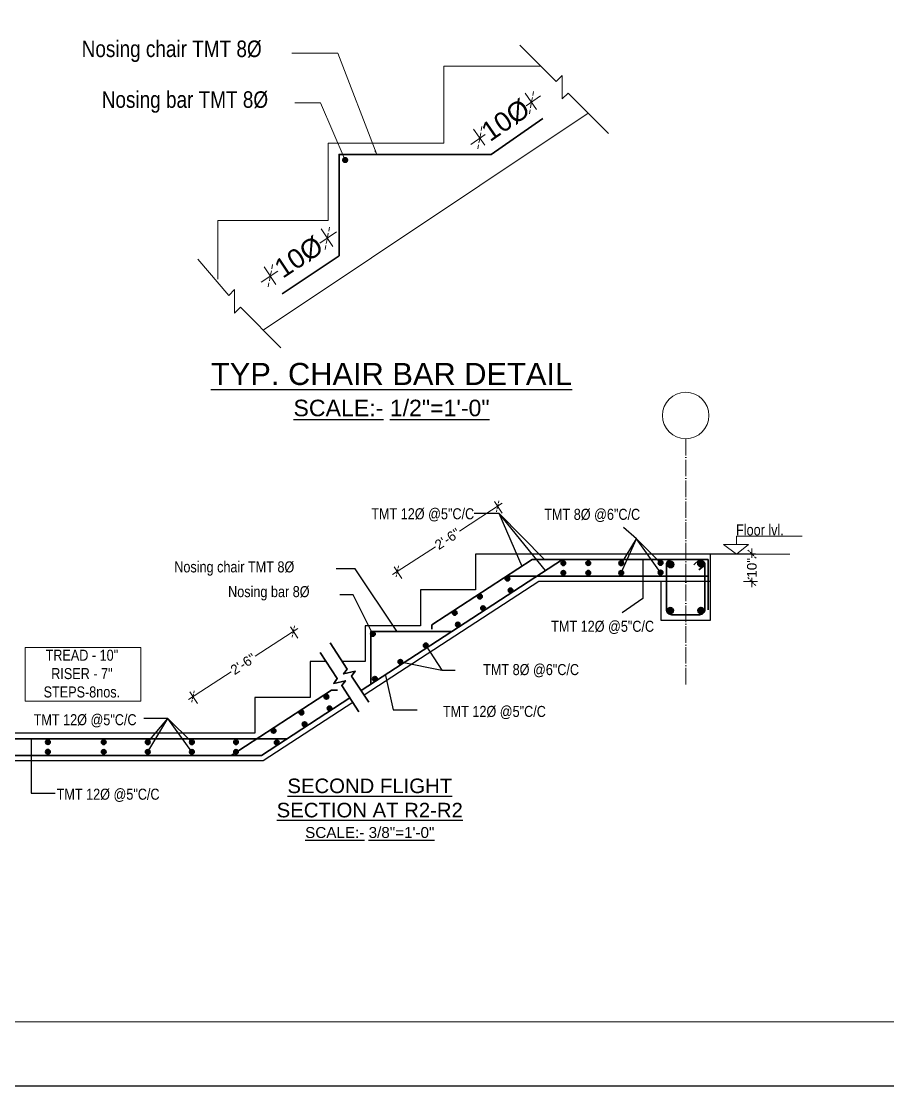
# Model space of a CAD drawing. Header units: inches. Extents: x -412 to 2766, y -9590 to -2111.
# Drawn here: x 345 to 974, y -9590 to -8818 of the extents above; entities that cross this region are included whole.
import ezdxf

# ---------------------------------------------------------------- set-up
doc = ezdxf.new("R2010")
doc.units = ezdxf.units.IN
doc.header["$LTSCALE"] = 0.5
doc.header["$MEASUREMENT"] = 0
doc.header["$PDMODE"] = 66
doc.linetypes.add('ACAD_ISO04W100', pattern=[30, 24, -3, 0, -3])
doc.linetypes.add('HIDDENX2', pattern=[0.75, 0.5, -0.25])
for name, color, linetype, lineweight in [('#BEAM', 2, 'Continuous', 20), ('#CENTERLINE', 252, 'ACAD_ISO04W100', 9), ('#DIMENSION', 5, 'ACAD_ISO04W100', 9), ('#REBAR', 4, 'Continuous', 35), ('#TEXT', 3, 'Continuous', 15), ('15 EXT BAR DIMENSION', 130, 'Continuous', 15), ('ELE1', 3, 'Continuous', 9), ('Profile ele', 4, 'Continuous', 25), ('st_reinforcement', 22, 'Continuous', 30), ('st_text', 163, 'Continuous', 18)]:
    doc.layers.add(name, color=color, linetype=linetype, lineweight=lineweight)
doc.layers.add('st_title', color=3, linetype='Continuous')
doc.styles.add('arial', font='arial.ttf')
doc.styles.add('ordinary', font='ARIALN.TTF')
doc.styles.add('Romans', font='romans.shx')
doc.styles.get("Standard").update_dxf_attribs({"font": 'arial.ttf'})
doc.dimstyles.new('#1_4', dxfattribs={"dimtxt": 7, "dimasz": 6, "dimexe": 4, "dimexo": 4, "dimgap": 1, "dimtad": 0, "dimdec": 0, "dimlfac": 0.5, "dimzin": 0, "dimdsep": 46, "dimlunit": 4, "dimtxsty": 'Standard', "dimblk": 'OBLIQUE', "dimcen": 6, "dimdle": 4, "dimclrd": 5, "dimclre": 5, "dimclrt": 7, "dimadec": 0, "dimazin": 0, "dimtfac": 1, "dimtdec": 0, "dimtix": 1, "dimtofl": 0, "dimtmove": 1, "dimatfit": 0, "dimfxl": 6, "dimfxlon": 1, "dimtolj": 1, "dimtzin": 0, "dimlwd": 9, "dimlwe": 9, "dimarcsym": 0})
doc.dimstyles.new('96', dxfattribs={"dimscale": 8, "dimtxt": 1.2, "dimasz": 0.5, "dimexe": 0.5, "dimexo": 0.5, "dimgap": 0.5, "dimtad": 1, "dimdec": 0, "dimzin": 11, "dimdsep": 46, "dimlunit": 4, "dimtxsty": 'ordinary', "dimblk": 'OBLIQUE', "dimcen": 0.09, "dimclrt": 7, "dimadec": 1, "dimazin": 0, "dimtfac": 1, "dimtdec": 0, "dimtix": 1, "dimtmove": 2, "dimatfit": 3, "dimldrblk": 'leader', "dimfxl": 0.5, "dimfxlon": 1, "dimtolj": 1, "dimtzin": 0, "dimarcsym": 0})
doc.dimstyles.new('D-1', dxfattribs={"dimtxt": 1.25, "dimasz": 1, "dimexe": 1, "dimexo": 1, "dimgap": 0.5, "dimtad": 1, "dimdec": 1, "dimzin": 3, "dimdsep": 46, "dimlunit": 4, "dimtxsty": 'Romans', "dimblk": 'ARCHTICK', "dimcen": 0.09, "dimdle": 1, "dimclrd": 256, "dimclre": 256, "dimclrt": 256, "dimadec": 0, "dimazin": 0, "dimtfac": 1, "dimtdec": 1, "dimtix": 1, "dimtmove": 1, "dimatfit": 3, "dimldrblk": 'Lea', "dimfxl": 6, "dimfxlon": 1, "dimtolj": 1, "dimtzin": 0, "dimarcsym": 0})
doc.dimstyles.new('D-2', dxfattribs={"dimtxt": 3, "dimasz": 2, "dimexe": 2, "dimexo": 2, "dimgap": 1, "dimtad": 1, "dimdec": 0, "dimzin": 3, "dimdsep": 46, "dimlunit": 4, "dimtxsty": 'Romans', "dimcen": 0.09, "dimclrd": 256, "dimclre": 256, "dimclrt": 256, "dimadec": 0, "dimazin": 0, "dimtfac": 1, "dimtdec": 0, "dimtix": 1, "dimtmove": 1, "dimatfit": 3, "dimfxl": 1, "dimtolj": 1, "dimtzin": 0, "dimarcsym": 0})

# ---------------------------------------------------------------- blocks, each defined once
blk = doc.blocks.new('_Oblique')
at = {"color": 0, "linetype": 'ByBlock', "lineweight": -2}
blk.add_line((-0.5, -0.5), (0.5, 0.5), dxfattribs=at)
blk = doc.blocks.new('*D943')
at = {"layer": '#DIMENSION', "color": 5, "linetype": 'Continuous', "lineweight": 9, "transparency": 16777216}
for p, q in [((68231.22, -49501.37), (68225.12, -49505.44)), ((68229.94, -49506.66), (68225.67, -49500.26)), ((68209.26, -49520.45), (68204.99, -49514.05)), ((68203.88, -49519.6), (68209.98, -49515.53))]:
    blk.add_line(p, q, dxfattribs=at)
at = {"layer": 'Defpoints', "color": 0, "linetype": 'HIDDENX2', "transparency": 16777216}
for p in [(68227.89, -49503.59), (68232.16, -49509.99), (68211.48, -49523.78)]:
    blk.add_point(p, dxfattribs=at)
at = {"layer": '#DIMENSION', "color": 5, "linetype": 'HIDDENX2', "lineweight": 9, "transparency": 16777216, "xscale": 6, "yscale": 6, "zscale": 6}
for p, rotation in [((68227.89, -49503.59), 33.69006752657515), ((68207.21, -49517.38), 213.6900675265751)]:
    blk.add_blockref('_Oblique', p, dxfattribs=dict(at, rotation=rotation))
at = {"layer": '#DIMENSION', "color": 7, "linetype": 'HIDDENX2', "transparency": 16777216, "insert": (68217.55, -49510.49), "char_height": 7, "attachment_point": 5, "rotation": 33.6901}
blk.add_mtext('\\A1;10%%C', dxfattribs=at)
blk = doc.blocks.new('*D942')
at = {"layer": '#DIMENSION', "color": 5, "linetype": 'Continuous', "lineweight": 9, "transparency": 16777216}
for p, q in [((68303.76, -49456.96), (68299.67, -49451.06)), ((68305.23, -49452.07), (68300.05, -49455.66)), ((68285.02, -49469.95), (68280.93, -49464.05)), ((68279.92, -49469.61), (68285.1, -49466.02))]:
    blk.add_line(p, q, dxfattribs=at)
at = {"layer": 'Defpoints', "color": 0, "linetype": 'HIDDENX2', "transparency": 16777216}
for p in [(68301.95, -49454.35), (68306.03, -49460.25), (68287.3, -49473.23)]:
    blk.add_point(p, dxfattribs=at)
at = {"layer": '#DIMENSION', "color": 5, "linetype": 'HIDDENX2', "lineweight": 9, "transparency": 16777216, "xscale": 6, "yscale": 6, "zscale": 6}
for p, rotation in [((68301.95, -49454.35), 34.7245020026725), ((68283.21, -49467.33), 214.7245020026725)]:
    blk.add_blockref('_Oblique', p, dxfattribs=dict(at, rotation=rotation))
at = {"layer": '#DIMENSION', "color": 7, "linetype": 'HIDDENX2', "transparency": 16777216, "insert": (68292.58, -49460.84), "char_height": 7, "attachment_point": 5, "rotation": 34.7245}
blk.add_mtext('\\A1;10%%C', dxfattribs=at)
blk = doc.blocks.new('_ArchTick')
at = {"color": 0, "linetype": 'ByBlock', "const_width": 0.15}
blk.add_lwpolyline([(-0.5, -0.5), (0.5, 0.5)], dxfattribs=at)
blk = doc.blocks.new('Lea')
blk.add_solid([(-1.46, 0.31), (-1.46, -0.35), (0, -0.01)])
blk = doc.blocks.new('leader')
blk.add_solid([(-1.34, 0.32), (0, 0), (-1.34, -0.32)])
blk = doc.blocks.new('*D957')
at = {"layer": '#DIMENSION', "color": 5, "linetype": 'Continuous', "lineweight": 9, "transparency": 16777216}
for p, q in [((49003.99, -53422.2), (49003.99, -53428.87)), ((48997.99, -53426.2), (49007.99, -53426.2)), ((48997.99, -53446.2), (49007.99, -53446.2)), ((49003.99, -53450.2), (49003.99, -53443.53))]:
    blk.add_line(p, q, dxfattribs=at)
at = {"layer": 'Defpoints', "color": 0, "linetype": 'HIDDENX2', "transparency": 16777216}
for p in [(48974.57, -53426.2), (48974.57, -53446.2), (49003.99, -53446.2)]:
    blk.add_point(p, dxfattribs=at)
at = {"layer": '#DIMENSION', "color": 5, "linetype": 'HIDDENX2', "lineweight": 9, "transparency": 16777216, "xscale": 6, "yscale": 6, "zscale": 6}
for p, rotation in [((49003.99, -53426.2), 90), ((49003.99, -53446.2), 270)]:
    blk.add_blockref('_Oblique', p, dxfattribs=dict(at, rotation=rotation))
at = {"layer": '#DIMENSION', "color": 7, "linetype": 'HIDDENX2', "transparency": 16777216, "insert": (49003.99, -53436.2), "char_height": 7, "attachment_point": 5, "rotation": 90}
blk.add_mtext('\\A1;10"', dxfattribs=at)
blk = doc.blocks.new('*D958')
at = {"layer": '#DIMENSION', "color": 5, "linetype": 'Continuous', "lineweight": 9, "transparency": 16777216}
for p, q in [((48822.87, -53389.38), (48791.89, -53409.51)), ((48822.78, -53396.59), (48817.33, -53388.2)), ((48743.34, -53441.07), (48774.32, -53420.93)), ((48749.96, -53443.92), (48744.51, -53435.54))]:
    blk.add_line(p, q, dxfattribs=at)
at = {"layer": 'Defpoints', "color": 0, "linetype": 'HIDDENX2', "transparency": 16777216}
for p in [(48819.51, -53391.56), (48844.63, -53430.2), (48771.81, -53477.53)]:
    blk.add_point(p, dxfattribs=at)
at = {"layer": '#DIMENSION', "color": 5, "linetype": 'HIDDENX2', "lineweight": 9, "transparency": 16777216, "xscale": 6, "yscale": 6, "zscale": 6}
for p, rotation in [((48819.51, -53391.56), 33.0238675555262), ((48746.69, -53438.89), 213.0238675555262)]:
    blk.add_blockref('_Oblique', p, dxfattribs=dict(at, rotation=rotation))
at = {"layer": '#DIMENSION', "color": 7, "linetype": 'HIDDENX2', "transparency": 16777216, "insert": (48783.1, -53415.22), "char_height": 7, "attachment_point": 5, "rotation": 33.02387}
blk.add_mtext('\\A1;2\'-6"', dxfattribs=at)
blk = doc.blocks.new('*D959')
at = {"layer": '#DIMENSION', "color": 5, "linetype": 'Continuous', "lineweight": 9, "transparency": 16777216}
for p, q in [((48674.57, -53487.29), (48669.12, -53478.91)), ((48674.65, -53480.08), (48643.67, -53500.22)), ((48595.12, -53531.77), (48626.1, -53511.64)), ((48601.75, -53534.63), (48596.3, -53526.24))]:
    blk.add_line(p, q, dxfattribs=at)
at = {"layer": 'Defpoints', "color": 0, "linetype": 'HIDDENX2', "transparency": 16777216}
for p in [(48671.3, -53482.26), (48698.99, -53524.87), (48626.17, -53572.2)]:
    blk.add_point(p, dxfattribs=at)
at = {"layer": '#DIMENSION', "color": 5, "linetype": 'HIDDENX2', "lineweight": 9, "transparency": 16777216, "xscale": 6, "yscale": 6, "zscale": 6}
for p, rotation in [((48671.3, -53482.26), 33.0238675555262), ((48598.48, -53529.59), 213.0238675555262)]:
    blk.add_blockref('_Oblique', p, dxfattribs=dict(at, rotation=rotation))
at = {"layer": '#DIMENSION', "color": 7, "linetype": 'HIDDENX2', "transparency": 16777216, "insert": (48634.89, -53505.93), "char_height": 7, "attachment_point": 5, "rotation": 33.02387}
blk.add_mtext('\\A1;2\'-6"', dxfattribs=at)
blk = doc.blocks.new('A$C51C25634')
at = {"layer": '#BEAM', "ltscale": 0.2}
blk.add_line((185.2, 114.71), (67.32, 36.12), dxfattribs=at)
for points in [[(132.83, 103.83), (132.83, 131.83), (168.08, 131.83)], [(90.83, 75.83), (90.83, 103.83), (132.83, 103.83)], [(50.83, 54.6), (50.83, 75.83), (90.83, 75.83)]]:
    blk.add_lwpolyline(points, dxfattribs=at)
at = {"layer": '#REBAR'}
blk.add_lwpolyline([(74.14, 49.28), (94.83, 63.07), (94.83, 99.83), (149.96, 99.83), (168.7, 112.82)], dxfattribs=at)
at = {"layer": '#TEXT', "ltscale": 0.2}
for points in [[(192.58, 107.33), (177.87, 122.04), (175.75, 119.92), (175.75, 128.4), (173.63, 126.28), (160.44, 139.46)], [(73.72, 29.71), (59.01, 44.42), (56.89, 42.3), (56.89, 50.79), (54.77, 48.67), (43.58, 61.85)]]:
    blk.add_lwpolyline(points, dxfattribs=at)
at = {"layer": 'st_reinforcement', "const_width": 1.12}
blk.add_lwpolyline([(96.46, 97.76, -1), (97.59, 97.76, -1)], format="xyb", close=True, dxfattribs=at)
at = {"layer": '#TEXT', "char_height": 6, "attachment_point": 5, "style": 'ordinary'}
for s, insert, width in [('Nosing chair TMT 8%%C ', (34.1, 137.2), 92.2102), ('Nosing bar TMT 8%%C ', (38.9, 118.79), 79.5214)]:
    blk.add_mtext(s, dxfattribs=dict(at, insert=insert, width=width))
at = {"layer": 'st_title', "insert": (113.85, 24.2), "char_height": 16, "width": 204.7329, "attachment_point": 2, "style": 'arial'}
blk.add_mtext('{\\H0.5x;\\LTYP. CHAIR BAR DETAIL\\P\\fArial CE|b0|i0|c238|p34;\\H0.75x;SCALE\\fArial CE|b0|i0|c0|p34;:\\fArial CE|b0|i0|c238|p34;-\\fArial CE|b0|i0|c0|p34; 1\\fArial CE|b0|i0|c238|p34;/\\fArial CE|b0|i0|c0|p34;2\\fArial CE|b0|i0|c238|p34;"=1\'-0"}', dxfattribs=at)
at = {"layer": '#DIMENSION', "linetype": 'HIDDENX2'}
for p1, p2, distance, picture, middle in [((149.96, 99.83), (168.7, 112.82), 7.18, '*D942', (155.24, 112.22)), ((74.14, 49.28), (94.83, 63.07), 7.69, '*D943', (80.22, 62.58))]:
    dim = blk.add_aligned_dim(p1=p1, p2=p2, distance=distance, text='10%%C', dimstyle='#1_4', dxfattribs=at)
    dim.commit()
    dim.dimension.update_dxf_attribs({"geometry": picture, "text_midpoint": middle, "insert": (-68137.33, 49573.06)})
at = {"layer": '#TEXT'}
blk.add_leader([(108.46, 99.83), (94.32, 136.47), (77.66, 136.47)], dimstyle='D-1', dxfattribs=at)
blk.add_leader([(97.02, 97.76), (88.12, 118.49), (78.77, 118.49)], dimstyle='D-1', override={"dimldrblk": 'DotBlank'}, dxfattribs=at)
blk = doc.blocks.new('stair section')
at = {"layer": '#REBAR'}
h = blk.add_hatch(color=256, dxfattribs=at)
h.paths.add_polyline_path([(48868.87, -53432.88), (48865.52, -53432.88, -1)])
h.paths.add_polyline_path([(48865.52, -53432.88), (48868.87, -53432.88, -1)])
h = blk.add_hatch(color=256, dxfattribs=at)
h.paths.add_polyline_path([(48886.99, -53432.79), (48883.64, -53432.79, -1)])
h.paths.add_polyline_path([(48883.64, -53432.79), (48886.99, -53432.79, -1)])
h = blk.add_hatch(color=256, dxfattribs=at)
h.paths.add_polyline_path([(48910.87, -53432.88), (48907.52, -53432.88, -1)])
h.paths.add_polyline_path([(48907.52, -53432.88), (48910.87, -53432.88, -1)])
h = blk.add_hatch(color=256, dxfattribs=at)
h.paths.add_polyline_path([(48939.4, -53432.63), (48936.04, -53432.63, -1)])
h.paths.add_polyline_path([(48936.04, -53432.63), (48939.4, -53432.63, -1)])
h = blk.add_hatch(color=256, dxfattribs=at)
h.paths.add_polyline_path([(48947.32, -53433.76), (48942.74, -53433.76, -1)])
h.paths.add_polyline_path([(48942.74, -53433.76), (48947.32, -53433.76, -1)])
h = blk.add_hatch(color=256, dxfattribs=at)
h.paths.add_polyline_path([(48969.29, -53433.16), (48964.71, -53433.16, -1)])
h.paths.add_polyline_path([(48964.71, -53433.16), (48969.29, -53433.16, -1)])
h = blk.add_hatch(color=256, dxfattribs=at)
h.paths.add_polyline_path([(48966.14, -53432.57), (48968.93, -53432.57, 1)])
h.paths.add_polyline_path([(48968.93, -53432.57), (48966.14, -53432.57, 1)])
h = blk.add_hatch(color=256, dxfattribs=at)
h.paths.add_polyline_path([(48868.87, -53439.84), (48865.52, -53439.84, -1)])
h.paths.add_polyline_path([(48865.52, -53439.84), (48868.87, -53439.84, -1)])
h = blk.add_hatch(color=256, dxfattribs=at)
h.paths.add_polyline_path([(48886.99, -53439.75), (48883.64, -53439.75, -1)])
h.paths.add_polyline_path([(48883.64, -53439.75), (48886.99, -53439.75, -1)])
h = blk.add_hatch(color=256, dxfattribs=at)
h.paths.add_polyline_path([(48910.87, -53439.84), (48907.52, -53439.84, -1)])
h.paths.add_polyline_path([(48907.52, -53439.84), (48910.87, -53439.84, -1)])
h = blk.add_hatch(color=256, dxfattribs=at)
h.paths.add_polyline_path([(48939.4, -53439.59), (48936.04, -53439.59, -1)])
h.paths.add_polyline_path([(48936.04, -53439.59), (48939.4, -53439.59, -1)])
h = blk.add_hatch(color=256, dxfattribs=at)
h.paths.add_polyline_path([(48828.28, -53444.06), (48824.93, -53444.06, -1)])
h.paths.add_polyline_path([(48824.93, -53444.06), (48828.28, -53444.06, -1)])
h = blk.add_hatch(color=256, dxfattribs=at)
h.paths.add_polyline_path([(48808.32, -53457.04), (48804.96, -53457.04, -1)])
h.paths.add_polyline_path([(48804.96, -53457.04), (48808.32, -53457.04, -1)])
h = blk.add_hatch(color=256, dxfattribs=at)
h.paths.add_polyline_path([(48830.57, -53452.51), (48827.21, -53452.51, -1)])
h.paths.add_polyline_path([(48827.21, -53452.51), (48830.57, -53452.51, -1)])
h = blk.add_hatch(color=256, dxfattribs=at)
h.paths.add_polyline_path([(48790.04, -53468.92), (48786.69, -53468.92, -1)])
h.paths.add_polyline_path([(48786.69, -53468.92), (48790.04, -53468.92, -1)])
h = blk.add_hatch(color=256, dxfattribs=at)
h.paths.add_polyline_path([(48810.6, -53465.48), (48807.25, -53465.48, -1)])
h.paths.add_polyline_path([(48807.25, -53465.48), (48810.6, -53465.48, -1)])
h = blk.add_hatch(color=256, dxfattribs=at)
h.paths.add_polyline_path([(48947.06, -53467.26), (48942.49, -53467.26, -1)])
h.paths.add_polyline_path([(48942.49, -53467.26), (48947.06, -53467.26, -1)])
h = blk.add_hatch(color=256, dxfattribs=at)
h.paths.add_polyline_path([(48945.7, -53467.5), (48942.9, -53467.5, 1)])
h.paths.add_polyline_path([(48942.9, -53467.5), (48945.7, -53467.5, 1)])
h = blk.add_hatch(color=256, dxfattribs=at)
h.paths.add_polyline_path([(48969.3, -53467.2), (48964.73, -53467.2, -1)])
h.paths.add_polyline_path([(48964.73, -53467.2), (48969.3, -53467.2, -1)])
h = blk.add_hatch(color=256, dxfattribs=at)
h.paths.add_polyline_path([(48966.14, -53467.5), (48968.93, -53467.5, -1)])
h.paths.add_polyline_path([(48968.93, -53467.5), (48966.14, -53467.5, -1)])
h = blk.add_hatch(color=256, dxfattribs=at)
h.paths.add_polyline_path([(48792.33, -53477.36), (48788.97, -53477.36, -1)])
h.paths.add_polyline_path([(48788.97, -53477.36), (48792.33, -53477.36, -1)])
h = blk.add_hatch(color=256, dxfattribs=at)
h.paths.add_polyline_path([(48730.75, -53484.19), (48727.4, -53484.19, -1)])
h.paths.add_polyline_path([(48727.4, -53484.19), (48730.75, -53484.19, -1)])
h = blk.add_hatch(color=256, dxfattribs=at)
h.paths.add_polyline_path([(48769.04, -53492.5), (48765.68, -53492.5, -1)])
h.paths.add_polyline_path([(48765.68, -53492.5), (48769.04, -53492.5, -1)])
h = blk.add_hatch(color=256, dxfattribs=at)
h.paths.add_polyline_path([(48750.62, -53504.47), (48747.26, -53504.47, -1)])
h.paths.add_polyline_path([(48747.26, -53504.47), (48750.62, -53504.47, -1)])
h = blk.add_hatch(color=256, dxfattribs=at)
h.paths.add_polyline_path([(48732.18, -53516.68), (48728.82, -53516.68, -1)])
h.paths.add_polyline_path([(48728.82, -53516.68), (48732.18, -53516.68, -1)])
h = blk.add_hatch(color=256, dxfattribs=at)
h.paths.add_polyline_path([(48696.94, -53529.66), (48693.59, -53529.66, -1)])
h.paths.add_polyline_path([(48693.59, -53529.66), (48696.94, -53529.66, -1)])
h = blk.add_hatch(color=256, dxfattribs=at)
h.paths.add_polyline_path([(48678.84, -53541.2), (48675.49, -53541.2, -1)])
h.paths.add_polyline_path([(48675.49, -53541.2), (48678.84, -53541.2, -1)])
h = blk.add_hatch(color=256, dxfattribs=at)
h.paths.add_polyline_path([(48699.23, -53538.11), (48695.88, -53538.11, -1)])
h.paths.add_polyline_path([(48695.88, -53538.11), (48699.23, -53538.11, -1)])
h = blk.add_hatch(color=256, dxfattribs=at)
h.paths.add_polyline_path([(48681.13, -53549.64), (48677.78, -53549.64, -1)])
h.paths.add_polyline_path([(48677.78, -53549.64), (48681.13, -53549.64, -1)])
h = blk.add_hatch(color=256, dxfattribs=at)
h.paths.add_polyline_path([(48658.67, -53554.38), (48655.32, -53554.38, -1)])
h.paths.add_polyline_path([(48655.32, -53554.38), (48658.67, -53554.38, -1)])
h = blk.add_hatch(color=256, dxfattribs=at)
h.paths.add_polyline_path([(48494.93, -53562.63), (48491.58, -53562.63, -1)])
h.paths.add_polyline_path([(48491.58, -53562.63), (48494.93, -53562.63, -1)])
h = blk.add_hatch(color=256, dxfattribs=at)
h.paths.add_polyline_path([(48535.38, -53562.71), (48532.03, -53562.71, -1)])
h.paths.add_polyline_path([(48532.03, -53562.71), (48535.38, -53562.71, -1)])
h = blk.add_hatch(color=256, dxfattribs=at)
h.paths.add_polyline_path([(48567.38, -53562.71), (48564.03, -53562.71, -1)])
h.paths.add_polyline_path([(48564.03, -53562.71), (48567.38, -53562.71, -1)])
h = blk.add_hatch(color=256, dxfattribs=at)
h.paths.add_polyline_path([(48599.38, -53562.71), (48596.03, -53562.71, -1)])
h.paths.add_polyline_path([(48596.03, -53562.71), (48599.38, -53562.71, -1)])
h = blk.add_hatch(color=256, dxfattribs=at)
h.paths.add_polyline_path([(48631.38, -53562.71), (48628.03, -53562.71, -1)])
h.paths.add_polyline_path([(48628.03, -53562.71), (48631.38, -53562.71, -1)])
h = blk.add_hatch(color=256, dxfattribs=at)
h.paths.add_polyline_path([(48660.95, -53562.83), (48657.6, -53562.83, -1)])
h.paths.add_polyline_path([(48657.6, -53562.83), (48660.95, -53562.83, -1)])
h = blk.add_hatch(color=256, dxfattribs=at)
h.paths.add_polyline_path([(48494.93, -53569.59), (48491.58, -53569.59, -1)])
h.paths.add_polyline_path([(48491.58, -53569.59), (48494.93, -53569.59, -1)])
h = blk.add_hatch(color=256, dxfattribs=at)
h.paths.add_polyline_path([(48535.38, -53569.67), (48532.03, -53569.67, -1)])
h.paths.add_polyline_path([(48532.03, -53569.67), (48535.38, -53569.67, -1)])
h = blk.add_hatch(color=256, dxfattribs=at)
h.paths.add_polyline_path([(48567.38, -53569.67), (48564.03, -53569.67, -1)])
h.paths.add_polyline_path([(48564.03, -53569.67), (48567.38, -53569.67, -1)])
h = blk.add_hatch(color=256, dxfattribs=at)
h.paths.add_polyline_path([(48599.38, -53569.67), (48596.03, -53569.67, -1)])
h.paths.add_polyline_path([(48596.03, -53569.67), (48599.38, -53569.67, -1)])
h = blk.add_hatch(color=256, dxfattribs=at)
h.paths.add_polyline_path([(48631.38, -53569.67), (48628.03, -53569.67, -1)])
h.paths.add_polyline_path([(48628.03, -53569.67), (48631.38, -53569.67, -1)])
at = {"layer": '#CENTERLINE'}
blk.add_line((48955.95, -53520.79), (48955.95, -53342.59), dxfattribs=at)
at = {"layer": '#REBAR'}
for p, q in [((48866.65, -53430.2), (48720.47, -53525.22)), ((48844.63, -53430.2), (48771.81, -53477.53)), ((48972.23, -53430.2), (48844.63, -53430.2)), ((48965.92, -53430.2), (48961.81, -53433.95)), ((48972.23, -53430.2), (48972.23, -53466.69)), ((48969.92, -53434.2), (48965.4, -53437.57)), ((48972.23, -53442.2), (48826.17, -53442.2)), ((48771.81, -53477.53), (48771.81, -53480.56)), ((48698.99, -53524.87), (48626.17, -53572.2)), ((48698.99, -53524.87), (48703.35, -53524.87)), ((48712.31, -53530.52), (48648.19, -53572.2)), ((48666.65, -53560.2), (48394.62, -53560.2)), ((48648.19, -53572.2), (48394.62, -53572.2))]:
    blk.add_line(p, q, dxfattribs=at)
blk.add_lwpolyline([(48965.92, -53430.2), (48945.92, -53430.2, 0.414214), (48941.92, -53434.2), (48941.92, -53466.2, 0.414214), (48945.92, -53470.2), (48965.92, -53470.2, 0.414214), (48969.92, -53466.2), (48969.92, -53434.2, 0.414214)], format="xyb", close=True, dxfattribs=at)
blk.add_lwpolyline([(48786.31, -53482.42), (48727.45, -53482.42), (48727.45, -53482.42), (48727.45, -53520.68)], dxfattribs=at)
at = {"layer": '#REBAR', "linetype": 'Continuous', "ltscale": 2}
for points in [[(48697.96, -53490.6), (48710.33, -53509.63), (48707.7, -53513.13), (48716.24, -53511.15), (48713.6, -53514.66), (48725.97, -53533.69)], [(48690.85, -53497.49), (48703.21, -53516.52), (48700.58, -53520.03), (48709.12, -53518.05), (48706.48, -53521.55), (48718.85, -53540.58)]]:
    blk.add_lwpolyline(points, dxfattribs=at)
at = {"layer": '#REBAR'}
for centre, radius in [((48867.2, -53432.88), 1.68), ((48885.31, -53432.79), 1.68), ((48909.2, -53432.88), 1.68), ((48937.72, -53432.63), 1.68), ((48945.03, -53433.76), 2.29), ((48967, -53433.16), 2.29), ((48867.2, -53439.84), 1.68), ((48885.31, -53439.75), 1.68), ((48909.2, -53439.84), 1.68), ((48937.72, -53439.59), 1.68), ((48826.6, -53444.06), 1.68), ((48806.64, -53457.04), 1.68), ((48828.89, -53452.51), 1.68), ((48788.36, -53468.92), 1.68), ((48808.92, -53465.48), 1.68), ((48944.77, -53467.26), 2.29), ((48944.3, -53467.5), 1.4), ((48967.02, -53467.2), 2.29), ((48967.54, -53467.5), 1.4), ((48790.65, -53477.36), 1.68), ((48729.07, -53484.19), 1.68), ((48767.36, -53492.5), 1.68), ((48748.94, -53504.47), 1.68), ((48730.5, -53516.68), 1.68), ((48695.27, -53529.66), 1.68), ((48677.17, -53541.2), 1.68), ((48697.55, -53538.11), 1.68), ((48679.45, -53549.64), 1.68), ((48656.99, -53554.38), 1.68), ((48493.25, -53562.63), 1.68), ((48533.7, -53562.71), 1.68), ((48565.7, -53562.71), 1.68), ((48597.7, -53562.71), 1.68), ((48629.7, -53562.71), 1.68), ((48659.28, -53562.83), 1.68), ((48493.25, -53569.59), 1.68), ((48533.7, -53569.67), 1.68), ((48565.7, -53569.67), 1.68), ((48597.7, -53569.67), 1.68), ((48629.7, -53569.67), 1.68)]:
    blk.add_circle(centre, radius, dxfattribs=at)
at = {"layer": '#TEXT'}
blk.add_lwpolyline([(48992.84, -53419.39), (48992.84, -53413.2), (49040.41, -53413.2)], dxfattribs=at)
for points in [[(48992.84, -53426.2), (49001.52, -53419.39), (48983.48, -53419.39)], [(48560.56, -53494.02), (48476.77, -53494.02), (48476.77, -53532.86), (48560.56, -53532.86)]]:
    blk.add_lwpolyline(points, close=True, dxfattribs=at)
blk.add_circle((48955.95, -53325.72), 16.87, dxfattribs=at)
at = {"color": 3, "linetype": 'Continuous', "ltscale": 50}
for points in [[(49006.55, -53426.2), (48803.45, -53426.2), (48803.45, -53452.2), (48763.45, -53452.2), (48763.45, -53478.2), (48723.45, -53478.2), (48723.45, -53504.2), (48706.81, -53504.2)], [(48973.98, -53446.2), (48849.38, -53446.2), (48722.65, -53528.57)], [(48695.21, -53504.2), (48683.45, -53504.2), (48683.45, -53530.2), (48643.45, -53530.2)], [(48643.45, -53530.2), (48643.45, -53556.2), (48393.06, -53556.2)], [(48714.49, -53533.87), (48649.38, -53576.2)], [(48649.38, -53576.2), (48393.06, -53576.2)]]:
    blk.add_lwpolyline(points, dxfattribs=at)
at = {"ltscale": 50}
blk.add_lwpolyline([(48937.92, -53446.2), (48937.92, -53474.2), (48973.92, -53474.2), (48973.92, -53426.2), (48937.92, -53426.2)], dxfattribs=at)
at = {"layer": 'st_text'}
blk.add_line((48974.57, -53426.2), (49031.43, -53426.2), dxfattribs=at)
at = {"layer": '15 EXT BAR DIMENSION', "xscale": 2, "yscale": 2, "zscale": 2}
blk.add_blockref('A$C51C25634', (48514.84, -53336), dxfattribs=at)
at = {"layer": '#TEXT', "linetype": 'Continuous', "char_height": 8, "style": 'ordinary'}
for s, insert, width, attachment_point in [('TMT 12%%C @5"C/C ', (48802.51, -53402.61), 514.3568, 9), ('TMT 8%%C @6"C/C ', (48922.93, -53403.01), 514.3568, 9), ('\\A1;Floor lvl.', (48992.53, -53412.82), 503.4667, 7), ('Nosing chair TMT 8%%C ', (48584.91, -53441.92), 514.3568, 7), ('Nosing bar 8%%C ', (48623.98, -53459.86), 514.3568, 7), ('TMT 12%%C @5"C/C ', (48933.04, -53484.19), 514.3568, 9), ('TMT 8%%C @6"C/C ', (48878.6, -53515.58), 514.3568, 9), ('TMT 12%%C @5"C/C ', (48854.5, -53545.95), 514.3568, 9), ('TMT 12%%C @5"C/C ', (48557.55, -53551.94), 514.3568, 9), ('TMT 12%%C @5"C/C ', (48499.57, -53605.97), 514.3568, 7)]:
    blk.add_mtext(s, dxfattribs=dict(at, insert=insert, width=width, attachment_point=attachment_point))
at = {"layer": '#TEXT', "insert": (48517.87, -53512.95), "char_height": 8, "width": 116.0285, "attachment_point": 5, "style": 'ordinary'}
blk.add_mtext('\\A1;TREAD - 10"\\PRISER - 7"\\PSTEPS-8nos.', dxfattribs=at)
at = {"layer": '#TEXT'}
for tag, p in [('B', (47941.57, -53080.1)), ('A', (48429.19, -53235.35)), ('A', (48948.56, -53334.34)), ('B', (48413.07, -53463.36))]:
    blk.add_attdef(tag, p, '', height=20, dxfattribs=at)
at = {"layer": 'st_title', "insert": (48726.75, -53589.03), "char_height": 10.54688, "width": 655.1527, "attachment_point": 2, "style": 'arial'}
blk.add_mtext('{\\fArial CE|b0|i0|c0|p34;\\LSECOND \\fArial CE|b0|i0|c238|p34;FLIGHT\\fArial CE|b0|i0|c0|p34;\\PSECTION AT R2-R2\\P\\fArial CE|b0|i0|c238|p34;\\H0.75x;SCALE\\fArial CE|b0|i0|c0|p34;:\\fArial CE|b0|i0|c238|p34;-\\fArial CE|b0|i0|c0|p34; \\fArial CE|b0|i0|c238|p34;3/8"=1\'-0"}', dxfattribs=at)
at = {"layer": '#DIMENSION', "linetype": 'HIDDENX2'}
for p1, p2, distance, picture, middle in [((48771.81, -53477.53), (48844.63, -53430.2), 46.09, '*D958', (48783.1, -53415.22)), ((48626.17, -53572.2), (48698.99, -53524.87), 50.82, '*D959', (48634.89, -53505.93))]:
    dim = blk.add_aligned_dim(p1=p1, p2=p2, distance=distance, text='2\'-6"', dimstyle='#1_4', dxfattribs=at)
    dim.commit()
    dim.dimension.update_dxf_attribs({"geometry": picture, "text_midpoint": middle})
dim = blk.add_linear_dim(base=(49003.99, -53446.2), p1=(48974.57, -53426.2), p2=(48974.57, -53446.2), angle=90, dimstyle='#1_4', dxfattribs=at)
dim.commit()
dim.dimension.update_dxf_attribs({"geometry": '*D957', "text_midpoint": (49003.99, -53436.2)})
at = {"layer": '#TEXT'}
for points in [[(48837.3, -53435.34), (48820.75, -53396.88), (48802.51, -53396.88)], [(48854.2, -53438.24), (48820.75, -53396.88)], [(48853.62, -53430.2), (48820.75, -53396.88)]]:
    blk.add_leader(points, dimstyle='D-2', dxfattribs=at)
at = {"layer": '#TEXT', "ltscale": 1000}
for points, override in [([(48937.72, -53432.63), (48920.29, -53415.29), (48910.75, -53407.06)], {"dimasz": 0.15, "dimtad": 0, "dimldrblk": 'DotBlank', "dimfxl": 5, "dimarcsym": 1}), ([(48909.2, -53439.84), (48920.29, -53415.29)], {"dimasz": 0.15, "dimtad": 0, "dimldrblk": 'DotBlank', "dimfxl": 5, "dimarcsym": 1}), ([(48909.39, -53433.11), (48920.29, -53415.29)], {"dimasz": 0.15, "dimtad": 0, "dimldrblk": 'DotBlank', "dimfxl": 5, "dimarcsym": 1}), ([(48937.72, -53439.59), (48920.29, -53415.29)], {"dimasz": 0.15, "dimtad": 0, "dimldrblk": 'DotBlank', "dimfxl": 5, "dimarcsym": 1}), ([(48746.39, -53482.23), (48716.08, -53436.85), (48702.25, -53436.85)], {"dimasz": 0.15, "dimtad": 0, "dimfxl": 5, "dimarcsym": 1}), ([(48924.91, -53442.2), (48924.91, -53458.48), (48909.84, -53468.81)], {"dimasz": 0.15, "dimtad": 0, "dimfxl": 5, "dimarcsym": 1}), ([(48729.04, -53484.21), (48714.71, -53455.78), (48704.92, -53455.78)], {"dimasz": 0.15, "dimtad": 0, "dimldrblk": 'DotBlank', "dimfxl": 5, "dimarcsym": 1}), ([(48767.36, -53492.5), (48779.12, -53510.49)], {"dimasz": 0.15, "dimtad": 0, "dimldrblk": 'DotBlank', "dimfxl": 5, "dimarcsym": 1}), ([(48749.09, -53504.38), (48779.12, -53510.49), (48788.72, -53510.49)], {"dimasz": 0.15, "dimtad": 0, "dimldrblk": 'DotBlank', "dimfxl": 5, "dimarcsym": 1}), ([(48738.27, -53514.37), (48743.74, -53539.07), (48761.1, -53539.07)], {"dimasz": 0.15, "dimtad": 0, "dimfxl": 5, "dimarcsym": 1}), ([(48597.64, -53562.74), (48580.21, -53545.39), (48562.84, -53545.39)], {"dimasz": 0.15, "dimtad": 0, "dimldrblk": 'DotBlank', "dimfxl": 5, "dimarcsym": 1}), ([(48565.64, -53562.74), (48580.21, -53545.39)], {"dimasz": 0.15, "dimtad": 0, "dimldrblk": 'DotBlank', "dimfxl": 5, "dimarcsym": 1}), ([(48565.64, -53569.7), (48580.21, -53545.39)], {"dimasz": 0.15, "dimtad": 0, "dimldrblk": 'DotBlank', "dimfxl": 5, "dimarcsym": 1}), ([(48597.64, -53569.7), (48580.21, -53545.39)], {"dimasz": 0.15, "dimtad": 0, "dimldrblk": 'DotBlank', "dimfxl": 5, "dimarcsym": 1}), ([(48481.05, -53560.45), (48481.05, -53599.54)], {"dimasz": 0.15, "dimtad": 0, "dimfxl": 5, "dimarcsym": 1}), ([(48481.05, -53572.3), (48481.05, -53599.54), (48498.42, -53599.54)], {"dimasz": 0.15, "dimtad": 0, "dimfxl": 5, "dimarcsym": 1}), ([(48481.05, -53572.3), (48481.05, -53599.54), (48498.42, -53599.54)], {"dimasz": 0.15, "dimtad": 0, "dimfxl": 5, "dimarcsym": 1})]:
    blk.add_leader(points, dimstyle='96', override=override, dxfattribs=at)
at = {"layer": 'st_text', "ltscale": 1000}
blk.add_leader([(48924.91, -53430.35), (48924.91, -53458.48)], dimstyle='96', override={"dimasz": 0.15, "dimtad": 0, "dimfxl": 5, "dimarcsym": 1}, dxfattribs=at)

msp = doc.modelspace()

# ---------------------------------------------------------------- linework, layer by layer
at = {"layer": 'Defpoints'}
msp.add_lwpolyline([(2766.09, -7342.34), (-411.51, -7342.34), (-411.51, -9590.31), (2766.09, -9590.31)], close=True, dxfattribs=at)
at = {"layer": 'ELE1'}
msp.add_lwpolyline([(-365.19, -7388.66), (2719.77, -7388.66), (2719.77, -9543.99), (-365.19, -9543.99)], close=True, dxfattribs=at)

# ---------------------------------------------------------------- block references
at = {"layer": 'Profile ele'}
msp.add_blockref('stair section', (-48128.91, 44221.46), dxfattribs=at)

doc.saveas('drawing.dxf')
